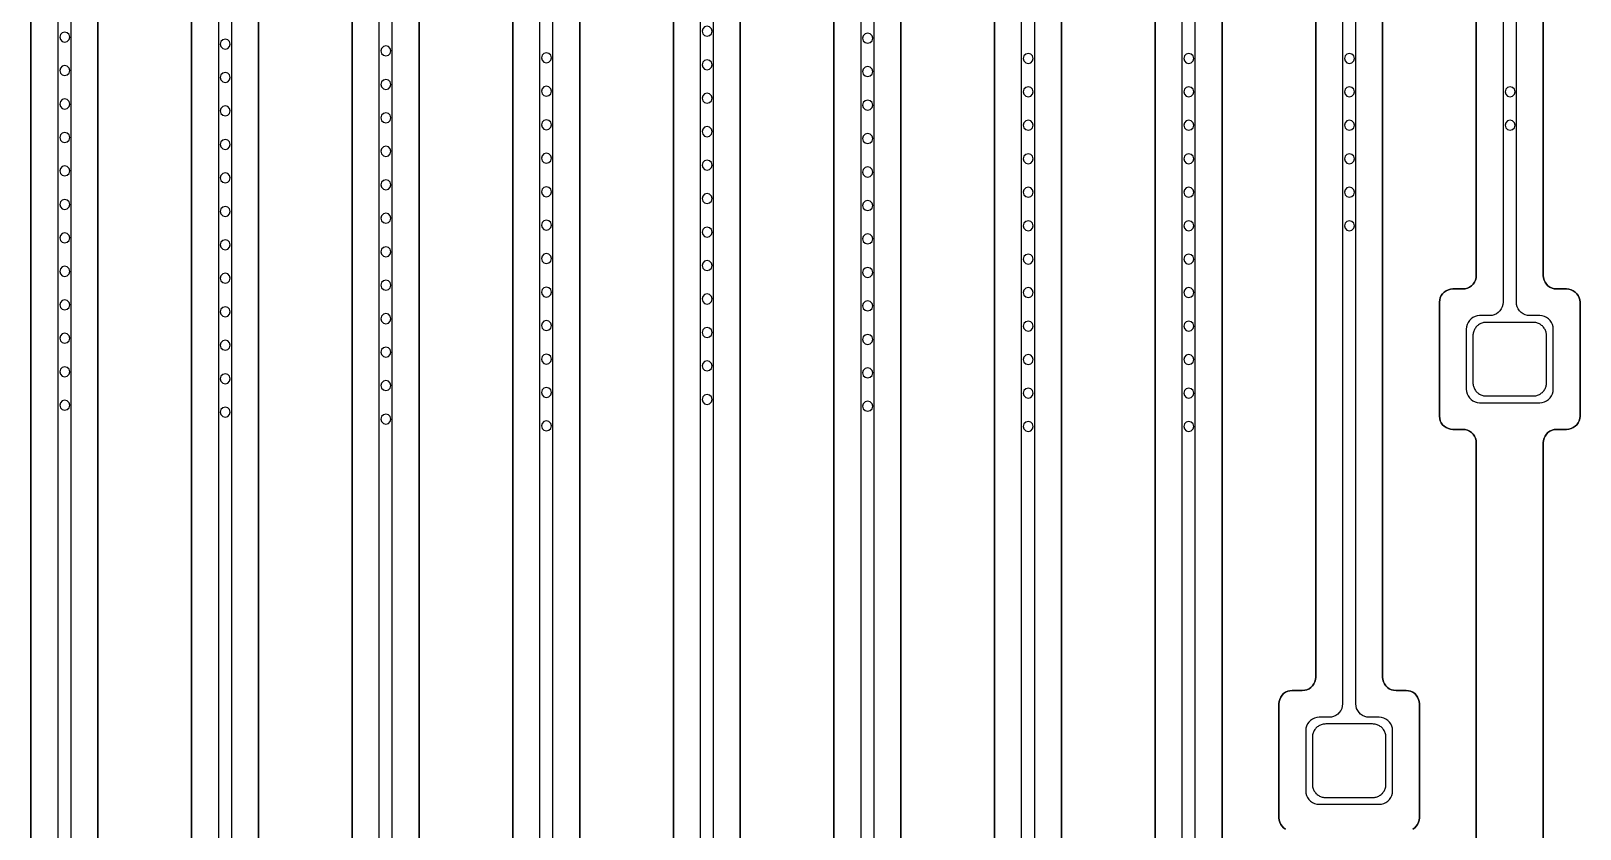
# Model space of a CAD drawing. Header units: metres. Extents: x -1550 to 1550, y -904 to 26100.
# Drawn here: x 252 to 483.5, y 4076.3 to 4195.5 of the extents above; entities that cross this region are included whole.
import ezdxf

# ---------------------------------------------------------------- set-up
doc = ezdxf.new("R2010")
doc.units = ezdxf.units.M
for name, color, linetype in [('Electrodes', 2, 'CONTINUOUS'), ('Metal', 4, 'CONTINUOUS'), ('pattern_ionp', 7, 'CONTINUOUS'), ('Polyimide', 3, 'CONTINUOUS'), ('Polyimide_Negative', 5, 'CONTINUOUS')]:
    doc.layers.add(name, color=color, linetype=linetype)

msp = doc.modelspace()

# ---------------------------------------------------------------- linework, layer by layer
at = {"layer": 'Electrodes'}
for points in [[(476.5, 4141.01), (476.64, 4141.01), (476.77, 4141.03), (476.91, 4141.05), (477.04, 4141.08), (477.17, 4141.12), (477.3, 4141.17), (477.42, 4141.23), (477.54, 4141.3), (477.65, 4141.37), (477.76, 4141.46), (477.87, 4141.55), (477.96, 4141.64), (478.05, 4141.75), (478.13, 4141.85), (478.21, 4141.97), (478.28, 4142.09), (478.33, 4142.21), (478.38, 4142.34), (478.43, 4142.47), (478.46, 4142.6), (478.48, 4142.74), (478.5, 4142.87), (478.5, 4143.01), (478.5, 4150.01), (478.5, 4150.14), (478.48, 4150.28), (478.46, 4150.41), (478.43, 4150.55), (478.38, 4150.68), (478.33, 4150.8), (478.28, 4150.93), (478.21, 4151.05), (478.13, 4151.16), (478.05, 4151.27), (477.96, 4151.37), (477.87, 4151.47), (477.76, 4151.56), (477.65, 4151.64), (477.54, 4151.72), (477.42, 4151.78), (477.3, 4151.84), (477.17, 4151.89), (477.04, 4151.93), (476.91, 4151.97), (476.77, 4151.99), (476.64, 4152), (476.5, 4152.01), (469.5, 4152.01), (469.36, 4152), (469.23, 4151.99), (469.09, 4151.97), (468.96, 4151.93), (468.83, 4151.89), (468.7, 4151.84), (468.58, 4151.78), (468.46, 4151.72), (468.35, 4151.64), (468.24, 4151.56), (468.13, 4151.47), (468.04, 4151.37), (467.95, 4151.27), (467.87, 4151.16), (467.79, 4151.05), (467.72, 4150.93), (467.67, 4150.8), (467.62, 4150.68), (467.57, 4150.55), (467.54, 4150.41), (467.52, 4150.28), (467.5, 4150.14), (467.5, 4150.01), (467.5, 4143.01), (467.5, 4142.87), (467.52, 4142.74), (467.54, 4142.6), (467.57, 4142.47), (467.62, 4142.34), (467.67, 4142.21), (467.72, 4142.09), (467.79, 4141.97), (467.87, 4141.85), (467.95, 4141.75), (468.04, 4141.64), (468.13, 4141.55), (468.24, 4141.46), (468.35, 4141.37), (468.46, 4141.3), (468.58, 4141.23), (468.7, 4141.17), (468.83, 4141.12), (468.96, 4141.08), (469.09, 4141.05), (469.23, 4141.03), (469.36, 4141.01), (469.5, 4141.01), (476.5, 4141.01)], [(452.5, 4081.01), (452.64, 4081.01), (452.77, 4081.03), (452.91, 4081.05), (453.04, 4081.08), (453.17, 4081.12), (453.3, 4081.17), (453.42, 4081.23), (453.54, 4081.3), (453.65, 4081.37), (453.76, 4081.46), (453.87, 4081.55), (453.96, 4081.64), (454.05, 4081.75), (454.13, 4081.85), (454.21, 4081.97), (454.28, 4082.09), (454.33, 4082.21), (454.38, 4082.34), (454.43, 4082.47), (454.46, 4082.6), (454.48, 4082.74), (454.5, 4082.87), (454.5, 4083.01), (454.5, 4090.01), (454.5, 4090.14), (454.48, 4090.28), (454.46, 4090.41), (454.43, 4090.55), (454.38, 4090.68), (454.33, 4090.8), (454.28, 4090.93), (454.21, 4091.05), (454.13, 4091.16), (454.05, 4091.27), (453.96, 4091.37), (453.87, 4091.47), (453.76, 4091.56), (453.65, 4091.64), (453.54, 4091.72), (453.42, 4091.78), (453.3, 4091.84), (453.17, 4091.89), (453.04, 4091.93), (452.91, 4091.97), (452.77, 4091.99), (452.64, 4092), (452.5, 4092.01), (445.5, 4092.01), (445.36, 4092), (445.23, 4091.99), (445.09, 4091.97), (444.96, 4091.93), (444.83, 4091.89), (444.7, 4091.84), (444.58, 4091.78), (444.46, 4091.72), (444.35, 4091.64), (444.24, 4091.56), (444.13, 4091.47), (444.04, 4091.37), (443.95, 4091.27), (443.87, 4091.16), (443.79, 4091.05), (443.72, 4090.93), (443.67, 4090.8), (443.62, 4090.68), (443.57, 4090.55), (443.54, 4090.41), (443.52, 4090.28), (443.5, 4090.14), (443.5, 4090.01), (443.5, 4083.01), (443.5, 4082.87), (443.52, 4082.74), (443.54, 4082.6), (443.57, 4082.47), (443.62, 4082.34), (443.67, 4082.21), (443.72, 4082.09), (443.79, 4081.97), (443.87, 4081.85), (443.95, 4081.75), (444.04, 4081.64), (444.13, 4081.55), (444.24, 4081.46), (444.35, 4081.37), (444.46, 4081.3), (444.58, 4081.23), (444.7, 4081.17), (444.83, 4081.12), (444.96, 4081.08), (445.09, 4081.05), (445.23, 4081.03), (445.36, 4081.01), (445.5, 4081.01), (452.5, 4081.01)]]:
    msp.add_lwpolyline(points, close=True, dxfattribs=at)
at = {"layer": 'Metal'}
for points in [[(256, 11993.5), (256, 2548.18)], [(258, 2548.18), (258, 11993.5)], [(280, 11993.5), (280, 2802.15)], [(282, 2802.15), (282, 11993.5)], [(304, 11993.5), (304, 3056.12)], [(306, 3056.12), (306, 11993.5)], [(328, 11993.5), (328, 3310.09)], [(330, 3310.09), (330, 11993.5)], [(352, 11993.5), (352, 3564.06)], [(354, 3564.06), (354, 11993.5)], [(376, 11993.5), (376, 3818.02)], [(378, 3818.02), (378, 11993.5)], [(400, 11993.5), (400, 3975.01)], [(402, 3975.01), (402, 11993.5)], [(424, 11993.5), (424, 4035.01)], [(426, 4035.01), (426, 11993.5)], [(448, 11993.5), (448, 4095.01), (447.97, 4094.66), (447.88, 4094.32), (447.73, 4094.01), (447.53, 4093.72), (447.29, 4093.48), (447, 4093.28), (446.68, 4093.13), (446.35, 4093.04), (446, 4093.01), (444.5, 4093.01), (444.15, 4092.98), (443.82, 4092.89), (443.5, 4092.74), (443.21, 4092.54), (442.97, 4092.29), (442.77, 4092.01), (442.62, 4091.69), (442.53, 4091.36), (442.5, 4091.01), (442.5, 4082.01), (442.53, 4081.66), (442.62, 4081.32), (442.77, 4081.01), (442.97, 4080.72), (443.21, 4080.48), (443.5, 4080.28), (443.82, 4080.13), (444.15, 4080.04), (444.5, 4080.01), (453.5, 4080.01), (453.85, 4080.04), (454.18, 4080.13), (454.5, 4080.28), (454.79, 4080.48), (455.03, 4080.72), (455.23, 4081.01), (455.38, 4081.32), (455.47, 4081.66), (455.5, 4082.01), (455.5, 4091.01), (455.47, 4091.36), (455.38, 4091.69), (455.23, 4092.01), (455.03, 4092.29), (454.79, 4092.54), (454.5, 4092.74), (454.18, 4092.89), (453.85, 4092.98), (453.5, 4093.01), (452, 4093.01), (451.65, 4093.04), (451.32, 4093.13), (451, 4093.28), (450.71, 4093.48), (450.47, 4093.72), (450.27, 4094.01), (450.12, 4094.32), (450.03, 4094.66), (450, 4095.01), (450, 11993.5)], [(472, 11993.5), (472, 4155.01), (471.97, 4154.66), (471.88, 4154.32), (471.73, 4154.01), (471.53, 4153.72), (471.29, 4153.48), (471, 4153.28), (470.68, 4153.13), (470.35, 4153.04), (470, 4153.01), (468.5, 4153.01), (468.15, 4152.98), (467.82, 4152.89), (467.5, 4152.74), (467.21, 4152.54), (466.97, 4152.29), (466.77, 4152.01), (466.62, 4151.69), (466.53, 4151.36), (466.5, 4151.01), (466.5, 4142.01), (466.53, 4141.66), (466.62, 4141.32), (466.77, 4141.01), (466.97, 4140.72), (467.21, 4140.48), (467.5, 4140.28), (467.82, 4140.13), (468.15, 4140.04), (468.5, 4140.01), (477.5, 4140.01), (477.85, 4140.04), (478.18, 4140.13), (478.5, 4140.28), (478.79, 4140.48), (479.03, 4140.72), (479.23, 4141.01), (479.38, 4141.32), (479.47, 4141.66), (479.5, 4142.01), (479.5, 4151.01), (479.47, 4151.36), (479.38, 4151.69), (479.23, 4152.01), (479.03, 4152.29), (478.79, 4152.54), (478.5, 4152.74), (478.18, 4152.89), (477.85, 4152.98), (477.5, 4153.01), (476, 4153.01), (475.65, 4153.04), (475.32, 4153.13), (475, 4153.28), (474.71, 4153.48), (474.47, 4153.72), (474.27, 4154.01), (474.12, 4154.32), (474.03, 4154.66), (474, 4155.01), (474, 11993.5)]]:
    msp.add_lwpolyline(points, dxfattribs=at)
at = {"layer": 'pattern_ionp'}
for points in [[(257.79, 4194.63), (257.69, 4195), (257.41, 4195.28), (257.04, 4195.38), (256.66, 4195.28), (256.39, 4195), (256.29, 4194.63), (256.39, 4194.25), (256.66, 4193.98), (257.04, 4193.88), (257.41, 4193.98), (257.69, 4194.25), (257.79, 4194.63)], [(353.79, 4195.5), (353.69, 4195.87), (353.41, 4196.15), (353.04, 4196.25), (352.66, 4196.15), (352.39, 4195.87), (352.29, 4195.5), (352.39, 4195.12), (352.66, 4194.85), (353.04, 4194.75), (353.41, 4194.85), (353.69, 4195.12), (353.79, 4195.5)], [(377.79, 4194.47), (377.69, 4194.84), (377.41, 4195.12), (377.04, 4195.22), (376.66, 4195.12), (376.39, 4194.84), (376.29, 4194.47), (376.39, 4194.09), (376.66, 4193.82), (377.04, 4193.72), (377.41, 4193.82), (377.69, 4194.09), (377.79, 4194.47)], [(281.79, 4193.59), (281.69, 4193.97), (281.41, 4194.24), (281.04, 4194.34), (280.66, 4194.24), (280.39, 4193.97), (280.29, 4193.59), (280.39, 4193.22), (280.66, 4192.94), (281.04, 4192.84), (281.41, 4192.94), (281.69, 4193.22), (281.79, 4193.59)], [(305.79, 4192.56), (305.69, 4192.94), (305.41, 4193.21), (305.04, 4193.31), (304.66, 4193.21), (304.39, 4192.94), (304.29, 4192.56), (304.39, 4192.19), (304.66, 4191.91), (305.04, 4191.81), (305.41, 4191.91), (305.69, 4192.19), (305.79, 4192.56)], [(257.79, 4189.63), (257.69, 4190), (257.41, 4190.28), (257.04, 4190.38), (256.66, 4190.28), (256.39, 4190), (256.29, 4189.63), (256.39, 4189.25), (256.66, 4188.98), (257.04, 4188.88), (257.41, 4188.98), (257.69, 4189.25), (257.79, 4189.63)], [(329.79, 4191.53), (329.69, 4191.91), (329.41, 4192.18), (329.04, 4192.28), (328.66, 4192.18), (328.39, 4191.91), (328.29, 4191.53), (328.39, 4191.16), (328.66, 4190.88), (329.04, 4190.78), (329.41, 4190.88), (329.69, 4191.16), (329.79, 4191.53)], [(353.79, 4190.5), (353.69, 4190.87), (353.41, 4191.15), (353.04, 4191.25), (352.66, 4191.15), (352.39, 4190.87), (352.29, 4190.5), (352.39, 4190.12), (352.66, 4189.85), (353.04, 4189.75), (353.41, 4189.85), (353.69, 4190.12), (353.79, 4190.5)], [(377.79, 4189.47), (377.69, 4189.84), (377.41, 4190.12), (377.04, 4190.22), (376.66, 4190.12), (376.39, 4189.84), (376.29, 4189.47), (376.39, 4189.09), (376.66, 4188.82), (377.04, 4188.72), (377.41, 4188.82), (377.69, 4189.09), (377.79, 4189.47)], [(401.79, 4191.45), (401.69, 4191.83), (401.41, 4192.1), (401.04, 4192.2), (400.66, 4192.1), (400.39, 4191.83), (400.29, 4191.45), (400.39, 4191.08), (400.66, 4190.8), (401.04, 4190.7), (401.41, 4190.8), (401.69, 4191.08), (401.79, 4191.45)], [(425.79, 4191.45), (425.69, 4191.83), (425.41, 4192.1), (425.04, 4192.2), (424.66, 4192.1), (424.39, 4191.83), (424.29, 4191.45), (424.39, 4191.08), (424.66, 4190.8), (425.04, 4190.7), (425.41, 4190.8), (425.69, 4191.08), (425.79, 4191.45)], [(449.79, 4191.45), (449.69, 4191.83), (449.41, 4192.1), (449.04, 4192.2), (448.66, 4192.1), (448.39, 4191.83), (448.29, 4191.45), (448.39, 4191.08), (448.66, 4190.8), (449.04, 4190.7), (449.41, 4190.8), (449.69, 4191.08), (449.79, 4191.45)], [(281.79, 4188.59), (281.69, 4188.97), (281.41, 4189.24), (281.04, 4189.34), (280.66, 4189.24), (280.39, 4188.97), (280.29, 4188.59), (280.39, 4188.22), (280.66, 4187.94), (281.04, 4187.84), (281.41, 4187.94), (281.69, 4188.22), (281.79, 4188.59)], [(305.79, 4187.56), (305.69, 4187.94), (305.41, 4188.21), (305.04, 4188.31), (304.66, 4188.21), (304.39, 4187.94), (304.29, 4187.56), (304.39, 4187.19), (304.66, 4186.91), (305.04, 4186.81), (305.41, 4186.91), (305.69, 4187.19), (305.79, 4187.56)], [(329.79, 4186.53), (329.69, 4186.91), (329.41, 4187.18), (329.04, 4187.28), (328.66, 4187.18), (328.39, 4186.91), (328.29, 4186.53), (328.39, 4186.16), (328.66, 4185.88), (329.04, 4185.78), (329.41, 4185.88), (329.69, 4186.16), (329.79, 4186.53)], [(353.79, 4185.5), (353.69, 4185.87), (353.41, 4186.15), (353.04, 4186.25), (352.66, 4186.15), (352.39, 4185.87), (352.29, 4185.5), (352.39, 4185.12), (352.66, 4184.85), (353.04, 4184.75), (353.41, 4184.85), (353.69, 4185.12), (353.79, 4185.5)], [(401.79, 4186.45), (401.69, 4186.83), (401.41, 4187.1), (401.04, 4187.2), (400.66, 4187.1), (400.39, 4186.83), (400.29, 4186.45), (400.39, 4186.08), (400.66, 4185.8), (401.04, 4185.7), (401.41, 4185.8), (401.69, 4186.08), (401.79, 4186.45)], [(425.79, 4186.45), (425.69, 4186.83), (425.41, 4187.1), (425.04, 4187.2), (424.66, 4187.1), (424.39, 4186.83), (424.29, 4186.45), (424.39, 4186.08), (424.66, 4185.8), (425.04, 4185.7), (425.41, 4185.8), (425.69, 4186.08), (425.79, 4186.45)], [(449.79, 4186.45), (449.69, 4186.83), (449.41, 4187.1), (449.04, 4187.2), (448.66, 4187.1), (448.39, 4186.83), (448.29, 4186.45), (448.39, 4186.08), (448.66, 4185.8), (449.04, 4185.7), (449.41, 4185.8), (449.69, 4186.08), (449.79, 4186.45)], [(473.79, 4186.45), (473.69, 4186.83), (473.41, 4187.1), (473.04, 4187.2), (472.66, 4187.1), (472.39, 4186.83), (472.29, 4186.45), (472.39, 4186.08), (472.66, 4185.8), (473.04, 4185.7), (473.41, 4185.8), (473.69, 4186.08), (473.79, 4186.45)], [(257.79, 4184.63), (257.69, 4185), (257.41, 4185.28), (257.04, 4185.38), (256.66, 4185.28), (256.39, 4185), (256.29, 4184.63), (256.39, 4184.25), (256.66, 4183.98), (257.04, 4183.88), (257.41, 4183.98), (257.69, 4184.25), (257.79, 4184.63)], [(281.79, 4183.59), (281.69, 4183.97), (281.41, 4184.24), (281.04, 4184.34), (280.66, 4184.24), (280.39, 4183.97), (280.29, 4183.59), (280.39, 4183.22), (280.66, 4182.94), (281.04, 4182.84), (281.41, 4182.94), (281.69, 4183.22), (281.79, 4183.59)], [(305.79, 4182.56), (305.69, 4182.94), (305.41, 4183.21), (305.04, 4183.31), (304.66, 4183.21), (304.39, 4182.94), (304.29, 4182.56), (304.39, 4182.19), (304.66, 4181.91), (305.04, 4181.81), (305.41, 4181.91), (305.69, 4182.19), (305.79, 4182.56)], [(377.79, 4184.47), (377.69, 4184.84), (377.41, 4185.12), (377.04, 4185.22), (376.66, 4185.12), (376.39, 4184.84), (376.29, 4184.47), (376.39, 4184.09), (376.66, 4183.82), (377.04, 4183.72), (377.41, 4183.82), (377.69, 4184.09), (377.79, 4184.47)], [(329.79, 4181.53), (329.69, 4181.91), (329.41, 4182.18), (329.04, 4182.28), (328.66, 4182.18), (328.39, 4181.91), (328.29, 4181.53), (328.39, 4181.16), (328.66, 4180.88), (329.04, 4180.78), (329.41, 4180.88), (329.69, 4181.16), (329.79, 4181.53)], [(353.79, 4180.5), (353.69, 4180.87), (353.41, 4181.15), (353.04, 4181.25), (352.66, 4181.15), (352.39, 4180.87), (352.29, 4180.5), (352.39, 4180.12), (352.66, 4179.85), (353.04, 4179.75), (353.41, 4179.85), (353.69, 4180.12), (353.79, 4180.5)], [(401.79, 4181.45), (401.69, 4181.83), (401.41, 4182.1), (401.04, 4182.2), (400.66, 4182.1), (400.39, 4181.83), (400.29, 4181.45), (400.39, 4181.08), (400.66, 4180.8), (401.04, 4180.7), (401.41, 4180.8), (401.69, 4181.08), (401.79, 4181.45)], [(425.79, 4181.45), (425.69, 4181.83), (425.41, 4182.1), (425.04, 4182.2), (424.66, 4182.1), (424.39, 4181.83), (424.29, 4181.45), (424.39, 4181.08), (424.66, 4180.8), (425.04, 4180.7), (425.41, 4180.8), (425.69, 4181.08), (425.79, 4181.45)], [(449.79, 4181.45), (449.69, 4181.83), (449.41, 4182.1), (449.04, 4182.2), (448.66, 4182.1), (448.39, 4181.83), (448.29, 4181.45), (448.39, 4181.08), (448.66, 4180.8), (449.04, 4180.7), (449.41, 4180.8), (449.69, 4181.08), (449.79, 4181.45)], [(473.79, 4181.45), (473.69, 4181.83), (473.41, 4182.1), (473.04, 4182.2), (472.66, 4182.1), (472.39, 4181.83), (472.29, 4181.45), (472.39, 4181.08), (472.66, 4180.8), (473.04, 4180.7), (473.41, 4180.8), (473.69, 4181.08), (473.79, 4181.45)], [(257.79, 4179.63), (257.69, 4180), (257.41, 4180.28), (257.04, 4180.38), (256.66, 4180.28), (256.39, 4180), (256.29, 4179.63), (256.39, 4179.25), (256.66, 4178.98), (257.04, 4178.88), (257.41, 4178.98), (257.69, 4179.25), (257.79, 4179.63)], [(281.79, 4178.59), (281.69, 4178.97), (281.41, 4179.24), (281.04, 4179.34), (280.66, 4179.24), (280.39, 4178.97), (280.29, 4178.59), (280.39, 4178.22), (280.66, 4177.94), (281.04, 4177.84), (281.41, 4177.94), (281.69, 4178.22), (281.79, 4178.59)], [(377.79, 4179.47), (377.69, 4179.84), (377.41, 4180.12), (377.04, 4180.22), (376.66, 4180.12), (376.39, 4179.84), (376.29, 4179.47), (376.39, 4179.09), (376.66, 4178.82), (377.04, 4178.72), (377.41, 4178.82), (377.69, 4179.09), (377.79, 4179.47)], [(305.79, 4177.56), (305.69, 4177.94), (305.41, 4178.21), (305.04, 4178.31), (304.66, 4178.21), (304.39, 4177.94), (304.29, 4177.56), (304.39, 4177.19), (304.66, 4176.91), (305.04, 4176.81), (305.41, 4176.91), (305.69, 4177.19), (305.79, 4177.56)], [(329.79, 4176.53), (329.69, 4176.91), (329.41, 4177.18), (329.04, 4177.28), (328.66, 4177.18), (328.39, 4176.91), (328.29, 4176.53), (328.39, 4176.16), (328.66, 4175.88), (329.04, 4175.78), (329.41, 4175.88), (329.69, 4176.16), (329.79, 4176.53)], [(401.79, 4176.45), (401.69, 4176.83), (401.41, 4177.1), (401.04, 4177.2), (400.66, 4177.1), (400.39, 4176.83), (400.29, 4176.45), (400.39, 4176.08), (400.66, 4175.8), (401.04, 4175.7), (401.41, 4175.8), (401.69, 4176.08), (401.79, 4176.45)], [(425.79, 4176.45), (425.69, 4176.83), (425.41, 4177.1), (425.04, 4177.2), (424.66, 4177.1), (424.39, 4176.83), (424.29, 4176.45), (424.39, 4176.08), (424.66, 4175.8), (425.04, 4175.7), (425.41, 4175.8), (425.69, 4176.08), (425.79, 4176.45)], [(449.79, 4176.45), (449.69, 4176.83), (449.41, 4177.1), (449.04, 4177.2), (448.66, 4177.1), (448.39, 4176.83), (448.29, 4176.45), (448.39, 4176.08), (448.66, 4175.8), (449.04, 4175.7), (449.41, 4175.8), (449.69, 4176.08), (449.79, 4176.45)], [(257.79, 4174.63), (257.69, 4175), (257.41, 4175.28), (257.04, 4175.38), (256.66, 4175.28), (256.39, 4175), (256.29, 4174.63), (256.39, 4174.25), (256.66, 4173.98), (257.04, 4173.88), (257.41, 4173.98), (257.69, 4174.25), (257.79, 4174.63)], [(281.79, 4173.59), (281.69, 4173.97), (281.41, 4174.24), (281.04, 4174.34), (280.66, 4174.24), (280.39, 4173.97), (280.29, 4173.59), (280.39, 4173.22), (280.66, 4172.94), (281.04, 4172.84), (281.41, 4172.94), (281.69, 4173.22), (281.79, 4173.59)], [(353.79, 4175.5), (353.69, 4175.87), (353.41, 4176.15), (353.04, 4176.25), (352.66, 4176.15), (352.39, 4175.87), (352.29, 4175.5), (352.39, 4175.12), (352.66, 4174.85), (353.04, 4174.75), (353.41, 4174.85), (353.69, 4175.12), (353.79, 4175.5)], [(377.79, 4174.47), (377.69, 4174.84), (377.41, 4175.12), (377.04, 4175.22), (376.66, 4175.12), (376.39, 4174.84), (376.29, 4174.47), (376.39, 4174.09), (376.66, 4173.82), (377.04, 4173.72), (377.41, 4173.82), (377.69, 4174.09), (377.79, 4174.47)], [(305.79, 4172.56), (305.69, 4172.94), (305.41, 4173.21), (305.04, 4173.31), (304.66, 4173.21), (304.39, 4172.94), (304.29, 4172.56), (304.39, 4172.19), (304.66, 4171.91), (305.04, 4171.81), (305.41, 4171.91), (305.69, 4172.19), (305.79, 4172.56)], [(329.79, 4171.53), (329.69, 4171.91), (329.41, 4172.18), (329.04, 4172.28), (328.66, 4172.18), (328.39, 4171.91), (328.29, 4171.53), (328.39, 4171.16), (328.66, 4170.88), (329.04, 4170.78), (329.41, 4170.88), (329.69, 4171.16), (329.79, 4171.53)], [(401.79, 4171.45), (401.69, 4171.83), (401.41, 4172.1), (401.04, 4172.2), (400.66, 4172.1), (400.39, 4171.83), (400.29, 4171.45), (400.39, 4171.08), (400.66, 4170.8), (401.04, 4170.7), (401.41, 4170.8), (401.69, 4171.08), (401.79, 4171.45)], [(425.79, 4171.45), (425.69, 4171.83), (425.41, 4172.1), (425.04, 4172.2), (424.66, 4172.1), (424.39, 4171.83), (424.29, 4171.45), (424.39, 4171.08), (424.66, 4170.8), (425.04, 4170.7), (425.41, 4170.8), (425.69, 4171.08), (425.79, 4171.45)], [(449.79, 4171.45), (449.69, 4171.83), (449.41, 4172.1), (449.04, 4172.2), (448.66, 4172.1), (448.39, 4171.83), (448.29, 4171.45), (448.39, 4171.08), (448.66, 4170.8), (449.04, 4170.7), (449.41, 4170.8), (449.69, 4171.08), (449.79, 4171.45)], [(257.79, 4169.63), (257.69, 4170), (257.41, 4170.28), (257.04, 4170.38), (256.66, 4170.28), (256.39, 4170), (256.29, 4169.63), (256.39, 4169.25), (256.66, 4168.98), (257.04, 4168.88), (257.41, 4168.98), (257.69, 4169.25), (257.79, 4169.63)], [(281.79, 4168.59), (281.69, 4168.97), (281.41, 4169.24), (281.04, 4169.34), (280.66, 4169.24), (280.39, 4168.97), (280.29, 4168.59), (280.39, 4168.22), (280.66, 4167.94), (281.04, 4167.84), (281.41, 4167.94), (281.69, 4168.22), (281.79, 4168.59)], [(353.79, 4170.5), (353.69, 4170.87), (353.41, 4171.15), (353.04, 4171.25), (352.66, 4171.15), (352.39, 4170.87), (352.29, 4170.5), (352.39, 4170.12), (352.66, 4169.85), (353.04, 4169.75), (353.41, 4169.85), (353.69, 4170.12), (353.79, 4170.5)], [(377.79, 4169.47), (377.69, 4169.84), (377.41, 4170.12), (377.04, 4170.22), (376.66, 4170.12), (376.39, 4169.84), (376.29, 4169.47), (376.39, 4169.09), (376.66, 4168.82), (377.04, 4168.72), (377.41, 4168.82), (377.69, 4169.09), (377.79, 4169.47)], [(305.79, 4167.56), (305.69, 4167.94), (305.41, 4168.21), (305.04, 4168.31), (304.66, 4168.21), (304.39, 4167.94), (304.29, 4167.56), (304.39, 4167.19), (304.66, 4166.91), (305.04, 4166.81), (305.41, 4166.91), (305.69, 4167.19), (305.79, 4167.56)], [(329.79, 4166.53), (329.69, 4166.91), (329.41, 4167.18), (329.04, 4167.28), (328.66, 4167.18), (328.39, 4166.91), (328.29, 4166.53), (328.39, 4166.16), (328.66, 4165.88), (329.04, 4165.78), (329.41, 4165.88), (329.69, 4166.16), (329.79, 4166.53)], [(401.79, 4166.45), (401.69, 4166.83), (401.41, 4167.1), (401.04, 4167.2), (400.66, 4167.1), (400.39, 4166.83), (400.29, 4166.45), (400.39, 4166.08), (400.66, 4165.8), (401.04, 4165.7), (401.41, 4165.8), (401.69, 4166.08), (401.79, 4166.45)], [(425.79, 4166.45), (425.69, 4166.83), (425.41, 4167.1), (425.04, 4167.2), (424.66, 4167.1), (424.39, 4166.83), (424.29, 4166.45), (424.39, 4166.08), (424.66, 4165.8), (425.04, 4165.7), (425.41, 4165.8), (425.69, 4166.08), (425.79, 4166.45)], [(449.79, 4166.45), (449.69, 4166.83), (449.41, 4167.1), (449.04, 4167.2), (448.66, 4167.1), (448.39, 4166.83), (448.29, 4166.45), (448.39, 4166.08), (448.66, 4165.8), (449.04, 4165.7), (449.41, 4165.8), (449.69, 4166.08), (449.79, 4166.45)], [(257.79, 4164.63), (257.69, 4165), (257.41, 4165.28), (257.04, 4165.38), (256.66, 4165.28), (256.39, 4165), (256.29, 4164.63), (256.39, 4164.25), (256.66, 4163.98), (257.04, 4163.88), (257.41, 4163.98), (257.69, 4164.25), (257.79, 4164.63)], [(353.79, 4165.5), (353.69, 4165.87), (353.41, 4166.15), (353.04, 4166.25), (352.66, 4166.15), (352.39, 4165.87), (352.29, 4165.5), (352.39, 4165.12), (352.66, 4164.85), (353.04, 4164.75), (353.41, 4164.85), (353.69, 4165.12), (353.79, 4165.5)], [(377.79, 4164.47), (377.69, 4164.84), (377.41, 4165.12), (377.04, 4165.22), (376.66, 4165.12), (376.39, 4164.84), (376.29, 4164.47), (376.39, 4164.09), (376.66, 4163.82), (377.04, 4163.72), (377.41, 4163.82), (377.69, 4164.09), (377.79, 4164.47)], [(281.79, 4163.59), (281.69, 4163.97), (281.41, 4164.24), (281.04, 4164.34), (280.66, 4164.24), (280.39, 4163.97), (280.29, 4163.59), (280.39, 4163.22), (280.66, 4162.94), (281.04, 4162.84), (281.41, 4162.94), (281.69, 4163.22), (281.79, 4163.59)], [(305.79, 4162.56), (305.69, 4162.94), (305.41, 4163.21), (305.04, 4163.31), (304.66, 4163.21), (304.39, 4162.94), (304.29, 4162.56), (304.39, 4162.19), (304.66, 4161.91), (305.04, 4161.81), (305.41, 4161.91), (305.69, 4162.19), (305.79, 4162.56)], [(257.79, 4159.63), (257.69, 4160), (257.41, 4160.28), (257.04, 4160.38), (256.66, 4160.28), (256.39, 4160), (256.29, 4159.63), (256.39, 4159.25), (256.66, 4158.98), (257.04, 4158.88), (257.41, 4158.98), (257.69, 4159.25), (257.79, 4159.63)], [(329.79, 4161.53), (329.69, 4161.91), (329.41, 4162.18), (329.04, 4162.28), (328.66, 4162.18), (328.39, 4161.91), (328.29, 4161.53), (328.39, 4161.16), (328.66, 4160.88), (329.04, 4160.78), (329.41, 4160.88), (329.69, 4161.16), (329.79, 4161.53)], [(353.79, 4160.5), (353.69, 4160.87), (353.41, 4161.15), (353.04, 4161.25), (352.66, 4161.15), (352.39, 4160.87), (352.29, 4160.5), (352.39, 4160.12), (352.66, 4159.85), (353.04, 4159.75), (353.41, 4159.85), (353.69, 4160.12), (353.79, 4160.5)], [(377.79, 4159.47), (377.69, 4159.84), (377.41, 4160.12), (377.04, 4160.22), (376.66, 4160.12), (376.39, 4159.84), (376.29, 4159.47), (376.39, 4159.09), (376.66, 4158.82), (377.04, 4158.72), (377.41, 4158.82), (377.69, 4159.09), (377.79, 4159.47)], [(401.79, 4161.45), (401.69, 4161.83), (401.41, 4162.1), (401.04, 4162.2), (400.66, 4162.1), (400.39, 4161.83), (400.29, 4161.45), (400.39, 4161.08), (400.66, 4160.8), (401.04, 4160.7), (401.41, 4160.8), (401.69, 4161.08), (401.79, 4161.45)], [(425.79, 4161.45), (425.69, 4161.83), (425.41, 4162.1), (425.04, 4162.2), (424.66, 4162.1), (424.39, 4161.83), (424.29, 4161.45), (424.39, 4161.08), (424.66, 4160.8), (425.04, 4160.7), (425.41, 4160.8), (425.69, 4161.08), (425.79, 4161.45)], [(281.79, 4158.59), (281.69, 4158.97), (281.41, 4159.24), (281.04, 4159.34), (280.66, 4159.24), (280.39, 4158.97), (280.29, 4158.59), (280.39, 4158.22), (280.66, 4157.94), (281.04, 4157.84), (281.41, 4157.94), (281.69, 4158.22), (281.79, 4158.59)], [(305.79, 4157.56), (305.69, 4157.94), (305.41, 4158.21), (305.04, 4158.31), (304.66, 4158.21), (304.39, 4157.94), (304.29, 4157.56), (304.39, 4157.19), (304.66, 4156.91), (305.04, 4156.81), (305.41, 4156.91), (305.69, 4157.19), (305.79, 4157.56)], [(329.79, 4156.53), (329.69, 4156.91), (329.41, 4157.18), (329.04, 4157.28), (328.66, 4157.18), (328.39, 4156.91), (328.29, 4156.53), (328.39, 4156.16), (328.66, 4155.88), (329.04, 4155.78), (329.41, 4155.88), (329.69, 4156.16), (329.79, 4156.53)], [(353.79, 4155.5), (353.69, 4155.87), (353.41, 4156.15), (353.04, 4156.25), (352.66, 4156.15), (352.39, 4155.87), (352.29, 4155.5), (352.39, 4155.12), (352.66, 4154.85), (353.04, 4154.75), (353.41, 4154.85), (353.69, 4155.12), (353.79, 4155.5)], [(401.79, 4156.45), (401.69, 4156.83), (401.41, 4157.1), (401.04, 4157.2), (400.66, 4157.1), (400.39, 4156.83), (400.29, 4156.45), (400.39, 4156.08), (400.66, 4155.8), (401.04, 4155.7), (401.41, 4155.8), (401.69, 4156.08), (401.79, 4156.45)], [(425.79, 4156.45), (425.69, 4156.83), (425.41, 4157.1), (425.04, 4157.2), (424.66, 4157.1), (424.39, 4156.83), (424.29, 4156.45), (424.39, 4156.08), (424.66, 4155.8), (425.04, 4155.7), (425.41, 4155.8), (425.69, 4156.08), (425.79, 4156.45)], [(257.79, 4154.63), (257.69, 4155), (257.41, 4155.28), (257.04, 4155.38), (256.66, 4155.28), (256.39, 4155), (256.29, 4154.63), (256.39, 4154.25), (256.66, 4153.98), (257.04, 4153.88), (257.41, 4153.98), (257.69, 4154.25), (257.79, 4154.63)], [(281.79, 4153.59), (281.69, 4153.97), (281.41, 4154.24), (281.04, 4154.34), (280.66, 4154.24), (280.39, 4153.97), (280.29, 4153.59), (280.39, 4153.22), (280.66, 4152.94), (281.04, 4152.84), (281.41, 4152.94), (281.69, 4153.22), (281.79, 4153.59)], [(305.79, 4152.56), (305.69, 4152.94), (305.41, 4153.21), (305.04, 4153.31), (304.66, 4153.21), (304.39, 4152.94), (304.29, 4152.56), (304.39, 4152.19), (304.66, 4151.91), (305.04, 4151.81), (305.41, 4151.91), (305.69, 4152.19), (305.79, 4152.56)], [(377.79, 4154.47), (377.69, 4154.84), (377.41, 4155.12), (377.04, 4155.22), (376.66, 4155.12), (376.39, 4154.84), (376.29, 4154.47), (376.39, 4154.09), (376.66, 4153.82), (377.04, 4153.72), (377.41, 4153.82), (377.69, 4154.09), (377.79, 4154.47)], [(329.79, 4151.53), (329.69, 4151.91), (329.41, 4152.18), (329.04, 4152.28), (328.66, 4152.18), (328.39, 4151.91), (328.29, 4151.53), (328.39, 4151.16), (328.66, 4150.88), (329.04, 4150.78), (329.41, 4150.88), (329.69, 4151.16), (329.79, 4151.53)], [(353.79, 4150.5), (353.69, 4150.87), (353.41, 4151.15), (353.04, 4151.25), (352.66, 4151.15), (352.39, 4150.87), (352.29, 4150.5), (352.39, 4150.12), (352.66, 4149.85), (353.04, 4149.75), (353.41, 4149.85), (353.69, 4150.12), (353.79, 4150.5)], [(401.79, 4151.45), (401.69, 4151.83), (401.41, 4152.1), (401.04, 4152.2), (400.66, 4152.1), (400.39, 4151.83), (400.29, 4151.45), (400.39, 4151.08), (400.66, 4150.8), (401.04, 4150.7), (401.41, 4150.8), (401.69, 4151.08), (401.79, 4151.45)], [(425.79, 4151.45), (425.69, 4151.83), (425.41, 4152.1), (425.04, 4152.2), (424.66, 4152.1), (424.39, 4151.83), (424.29, 4151.45), (424.39, 4151.08), (424.66, 4150.8), (425.04, 4150.7), (425.41, 4150.8), (425.69, 4151.08), (425.79, 4151.45)], [(257.79, 4149.63), (257.69, 4150), (257.41, 4150.28), (257.04, 4150.38), (256.66, 4150.28), (256.39, 4150), (256.29, 4149.63), (256.39, 4149.25), (256.66, 4148.98), (257.04, 4148.88), (257.41, 4148.98), (257.69, 4149.25), (257.79, 4149.63)], [(281.79, 4148.59), (281.69, 4148.97), (281.41, 4149.24), (281.04, 4149.34), (280.66, 4149.24), (280.39, 4148.97), (280.29, 4148.59), (280.39, 4148.22), (280.66, 4147.94), (281.04, 4147.84), (281.41, 4147.94), (281.69, 4148.22), (281.79, 4148.59)], [(377.79, 4149.47), (377.69, 4149.84), (377.41, 4150.12), (377.04, 4150.22), (376.66, 4150.12), (376.39, 4149.84), (376.29, 4149.47), (376.39, 4149.09), (376.66, 4148.82), (377.04, 4148.72), (377.41, 4148.82), (377.69, 4149.09), (377.79, 4149.47)], [(305.79, 4147.56), (305.69, 4147.94), (305.41, 4148.21), (305.04, 4148.31), (304.66, 4148.21), (304.39, 4147.94), (304.29, 4147.56), (304.39, 4147.19), (304.66, 4146.91), (305.04, 4146.81), (305.41, 4146.91), (305.69, 4147.19), (305.79, 4147.56)], [(329.79, 4146.53), (329.69, 4146.91), (329.41, 4147.18), (329.04, 4147.28), (328.66, 4147.18), (328.39, 4146.91), (328.29, 4146.53), (328.39, 4146.16), (328.66, 4145.88), (329.04, 4145.78), (329.41, 4145.88), (329.69, 4146.16), (329.79, 4146.53)], [(353.79, 4145.5), (353.69, 4145.87), (353.41, 4146.15), (353.04, 4146.25), (352.66, 4146.15), (352.39, 4145.87), (352.29, 4145.5), (352.39, 4145.12), (352.66, 4144.85), (353.04, 4144.75), (353.41, 4144.85), (353.69, 4145.12), (353.79, 4145.5)], [(401.79, 4146.45), (401.69, 4146.83), (401.41, 4147.1), (401.04, 4147.2), (400.66, 4147.1), (400.39, 4146.83), (400.29, 4146.45), (400.39, 4146.08), (400.66, 4145.8), (401.04, 4145.7), (401.41, 4145.8), (401.69, 4146.08), (401.79, 4146.45)], [(425.79, 4146.45), (425.69, 4146.83), (425.41, 4147.1), (425.04, 4147.2), (424.66, 4147.1), (424.39, 4146.83), (424.29, 4146.45), (424.39, 4146.08), (424.66, 4145.8), (425.04, 4145.7), (425.41, 4145.8), (425.69, 4146.08), (425.79, 4146.45)], [(257.79, 4144.63), (257.69, 4145), (257.41, 4145.28), (257.04, 4145.38), (256.66, 4145.28), (256.39, 4145), (256.29, 4144.63), (256.39, 4144.25), (256.66, 4143.98), (257.04, 4143.88), (257.41, 4143.98), (257.69, 4144.25), (257.79, 4144.63)], [(281.79, 4143.59), (281.69, 4143.97), (281.41, 4144.24), (281.04, 4144.34), (280.66, 4144.24), (280.39, 4143.97), (280.29, 4143.59), (280.39, 4143.22), (280.66, 4142.94), (281.04, 4142.84), (281.41, 4142.94), (281.69, 4143.22), (281.79, 4143.59)], [(377.79, 4144.47), (377.69, 4144.84), (377.41, 4145.12), (377.04, 4145.22), (376.66, 4145.12), (376.39, 4144.84), (376.29, 4144.47), (376.39, 4144.09), (376.66, 4143.82), (377.04, 4143.72), (377.41, 4143.82), (377.69, 4144.09), (377.79, 4144.47)], [(305.79, 4142.56), (305.69, 4142.94), (305.41, 4143.21), (305.04, 4143.31), (304.66, 4143.21), (304.39, 4142.94), (304.29, 4142.56), (304.39, 4142.19), (304.66, 4141.91), (305.04, 4141.81), (305.41, 4141.91), (305.69, 4142.19), (305.79, 4142.56)], [(329.79, 4141.53), (329.69, 4141.91), (329.41, 4142.18), (329.04, 4142.28), (328.66, 4142.18), (328.39, 4141.91), (328.29, 4141.53), (328.39, 4141.16), (328.66, 4140.88), (329.04, 4140.78), (329.41, 4140.88), (329.69, 4141.16), (329.79, 4141.53)], [(401.79, 4141.45), (401.69, 4141.83), (401.41, 4142.1), (401.04, 4142.2), (400.66, 4142.1), (400.39, 4141.83), (400.29, 4141.45), (400.39, 4141.08), (400.66, 4140.8), (401.04, 4140.7), (401.41, 4140.8), (401.69, 4141.08), (401.79, 4141.45)], [(425.79, 4141.45), (425.69, 4141.83), (425.41, 4142.1), (425.04, 4142.2), (424.66, 4142.1), (424.39, 4141.83), (424.29, 4141.45), (424.39, 4141.08), (424.66, 4140.8), (425.04, 4140.7), (425.41, 4140.8), (425.69, 4141.08), (425.79, 4141.45)], [(257.79, 4139.63), (257.69, 4140), (257.41, 4140.28), (257.04, 4140.38), (256.66, 4140.28), (256.39, 4140), (256.29, 4139.63), (256.39, 4139.25), (256.66, 4138.98), (257.04, 4138.88), (257.41, 4138.98), (257.69, 4139.25), (257.79, 4139.63)], [(281.79, 4138.59), (281.69, 4138.97), (281.41, 4139.24), (281.04, 4139.34), (280.66, 4139.24), (280.39, 4138.97), (280.29, 4138.59), (280.39, 4138.22), (280.66, 4137.94), (281.04, 4137.84), (281.41, 4137.94), (281.69, 4138.22), (281.79, 4138.59)], [(353.79, 4140.5), (353.69, 4140.87), (353.41, 4141.15), (353.04, 4141.25), (352.66, 4141.15), (352.39, 4140.87), (352.29, 4140.5), (352.39, 4140.12), (352.66, 4139.85), (353.04, 4139.75), (353.41, 4139.85), (353.69, 4140.12), (353.79, 4140.5)], [(377.79, 4139.47), (377.69, 4139.84), (377.41, 4140.12), (377.04, 4140.22), (376.66, 4140.12), (376.39, 4139.84), (376.29, 4139.47), (376.39, 4139.09), (376.66, 4138.82), (377.04, 4138.72), (377.41, 4138.82), (377.69, 4139.09), (377.79, 4139.47)], [(305.79, 4137.56), (305.69, 4137.94), (305.41, 4138.21), (305.04, 4138.31), (304.66, 4138.21), (304.39, 4137.94), (304.29, 4137.56), (304.39, 4137.19), (304.66, 4136.91), (305.04, 4136.81), (305.41, 4136.91), (305.69, 4137.19), (305.79, 4137.56)], [(329.79, 4136.53), (329.69, 4136.91), (329.41, 4137.18), (329.04, 4137.28), (328.66, 4137.18), (328.39, 4136.91), (328.29, 4136.53), (328.39, 4136.16), (328.66, 4135.88), (329.04, 4135.78), (329.41, 4135.88), (329.69, 4136.16), (329.79, 4136.53)], [(401.79, 4136.45), (401.69, 4136.83), (401.41, 4137.1), (401.04, 4137.2), (400.66, 4137.1), (400.39, 4136.83), (400.29, 4136.45), (400.39, 4136.08), (400.66, 4135.8), (401.04, 4135.7), (401.41, 4135.8), (401.69, 4136.08), (401.79, 4136.45)], [(425.79, 4136.45), (425.69, 4136.83), (425.41, 4137.1), (425.04, 4137.2), (424.66, 4137.1), (424.39, 4136.83), (424.29, 4136.45), (424.39, 4136.08), (424.66, 4135.8), (425.04, 4135.7), (425.41, 4135.8), (425.69, 4136.08), (425.79, 4136.45)]]:
    msp.add_lwpolyline(points, close=True, dxfattribs=at)
at = {"layer": 'Polyimide'}
for points in [[(252, 2552.18), (252, 11978.5)], [(262, 11978.5), (262, 2552.18)], [(276, 2806.15), (276, 11978.5)], [(286, 11978.5), (286, 2806.15)], [(300, 3060.12), (300, 11978.5)], [(310, 11978.5), (310, 3060.12)], [(324, 3314.09), (324, 11978.5)], [(334, 11978.5), (334, 3314.09)], [(348, 3568.06), (348, 11978.5)], [(358, 11978.5), (358, 3568.06)], [(372, 3822.02), (372, 11978.5)], [(382, 11978.5), (382, 3822.02)], [(396, 3979.01), (396, 11978.5)], [(406, 11978.5), (406, 3979.01)], [(420, 4039.01), (420, 11978.5)], [(430, 11978.5), (430, 4039.01)], [(439.5, 4076.28), (439.21, 4076.48), (438.97, 4076.72), (438.77, 4077.01), (438.62, 4077.32), (438.53, 4077.66), (438.5, 4078.01), (438.5, 4095.01), (438.53, 4095.36), (438.62, 4095.69), (438.77, 4096.01), (438.97, 4096.29), (439.21, 4096.54), (439.5, 4096.74), (439.82, 4096.89), (440.15, 4096.98), (440.5, 4097.01), (442, 4097.01), (442.35, 4097.04), (442.68, 4097.13), (443, 4097.28), (443.29, 4097.48), (443.53, 4097.72), (443.73, 4098.01), (443.88, 4098.32), (443.97, 4098.66), (444, 4099.01), (444, 11978.5)], [(454, 11978.5), (454, 4099.01), (454.03, 4098.66), (454.12, 4098.32), (454.27, 4098.01), (454.47, 4097.72), (454.71, 4097.48), (455, 4097.28), (455.32, 4097.13), (455.65, 4097.04), (456, 4097.01), (457.5, 4097.01), (457.85, 4096.98), (458.18, 4096.89), (458.5, 4096.74), (458.79, 4096.54), (459.03, 4096.29), (459.23, 4096.01), (459.38, 4095.69), (459.47, 4095.36), (459.5, 4095.01), (459.5, 4078.01), (459.47, 4077.66), (459.38, 4077.32), (459.23, 4077.01), (459.03, 4076.72), (458.79, 4076.48), (458.5, 4076.28)], [(468, 3886.01), (468, 4134.01), (467.97, 4134.36), (467.88, 4134.69), (467.73, 4135.01), (467.53, 4135.29), (467.29, 4135.54), (467, 4135.74), (466.68, 4135.89), (466.35, 4135.98), (466, 4136.01), (464.5, 4136.01), (464.15, 4136.04), (463.82, 4136.13), (463.5, 4136.28), (463.21, 4136.48), (462.97, 4136.72), (462.77, 4137.01), (462.62, 4137.32), (462.53, 4137.66), (462.5, 4138.01), (462.5, 4155.01), (462.53, 4155.36), (462.62, 4155.69), (462.77, 4156.01), (462.97, 4156.29), (463.21, 4156.54), (463.5, 4156.74), (463.82, 4156.89), (464.15, 4156.98), (464.5, 4157.01), (466, 4157.01), (466.35, 4157.04), (466.68, 4157.13), (467, 4157.28), (467.29, 4157.48), (467.53, 4157.72), (467.73, 4158.01), (467.88, 4158.32), (467.97, 4158.66), (468, 4159.01), (468, 11978.5)], [(478, 11978.5), (478, 4159.01), (478.03, 4158.66), (478.12, 4158.32), (478.27, 4158.01), (478.47, 4157.72), (478.71, 4157.48), (479, 4157.28), (479.32, 4157.13), (479.65, 4157.04), (480, 4157.01), (481.5, 4157.01), (481.85, 4156.98), (482.18, 4156.89), (482.5, 4156.74), (482.79, 4156.54), (483.03, 4156.29), (483.23, 4156.01), (483.38, 4155.69), (483.47, 4155.36), (483.5, 4155.01), (483.5, 4138.01), (483.47, 4137.66), (483.38, 4137.32), (483.23, 4137.01), (483.03, 4136.72), (482.79, 4136.48), (482.5, 4136.28), (482.18, 4136.13), (481.85, 4136.04), (481.5, 4136.01), (480, 4136.01), (479.65, 4135.98), (479.32, 4135.89), (479, 4135.74), (478.71, 4135.54), (478.47, 4135.29), (478.27, 4135.01), (478.12, 4134.69), (478.03, 4134.36), (478, 4134.01), (478, 3886.01)]]:
    msp.add_lwpolyline(points, dxfattribs=at)
at = {"layer": 'Polyimide_Negative'}
for points in [[(252, 11978.5), (252, 2552.18)], [(262, 2552.18), (262, 11978.5)], [(276, 11978.5), (276, 2806.15)], [(286, 2806.15), (286, 11978.5)], [(300, 11978.5), (300, 3060.12)], [(310, 3060.12), (310, 11978.5)], [(324, 11978.5), (324, 3314.09)], [(334, 3314.09), (334, 11978.5)], [(348, 11978.5), (348, 3568.06)], [(358, 3568.06), (358, 11978.5)], [(372, 11978.5), (372, 3822.02)], [(382, 3822.02), (382, 11978.5)], [(396, 11978.5), (396, 3979.01)], [(406, 3979.01), (406, 11978.5)], [(420, 11978.5), (420, 4039.01)], [(430, 4039.01), (430, 11978.5)], [(444, 11978.5), (444, 4099.01), (443.97, 4098.66), (443.88, 4098.32), (443.73, 4098.01), (443.53, 4097.72), (443.29, 4097.48), (443, 4097.28), (442.68, 4097.13), (442.35, 4097.04), (442, 4097.01), (440.5, 4097.01), (440.15, 4096.98), (439.82, 4096.89), (439.5, 4096.74), (439.21, 4096.54), (438.97, 4096.29), (438.77, 4096.01), (438.62, 4095.69), (438.53, 4095.36), (438.5, 4095.01), (438.5, 4078.01), (438.53, 4077.66), (438.62, 4077.32), (438.77, 4077.01), (438.97, 4076.72), (439.21, 4076.48), (439.5, 4076.28)], [(458.5, 4076.28), (458.79, 4076.48), (459.03, 4076.72), (459.23, 4077.01), (459.38, 4077.32), (459.47, 4077.66), (459.5, 4078.01), (459.5, 4095.01), (459.47, 4095.36), (459.38, 4095.69), (459.23, 4096.01), (459.03, 4096.29), (458.79, 4096.54), (458.5, 4096.74), (458.18, 4096.89), (457.85, 4096.98), (457.5, 4097.01), (456, 4097.01), (455.65, 4097.04), (455.32, 4097.13), (455, 4097.28), (454.71, 4097.48), (454.47, 4097.72), (454.27, 4098.01), (454.12, 4098.32), (454.03, 4098.66), (454, 4099.01), (454, 11978.5)], [(468, 11978.5), (468, 4159.01), (467.97, 4158.66), (467.88, 4158.32), (467.73, 4158.01), (467.53, 4157.72), (467.29, 4157.48), (467, 4157.28), (466.68, 4157.13), (466.35, 4157.04), (466, 4157.01), (464.5, 4157.01), (464.15, 4156.98), (463.82, 4156.89), (463.5, 4156.74), (463.21, 4156.54), (462.97, 4156.29), (462.77, 4156.01), (462.62, 4155.69), (462.53, 4155.36), (462.5, 4155.01), (462.5, 4138.01), (462.53, 4137.66), (462.62, 4137.32), (462.77, 4137.01), (462.97, 4136.72), (463.21, 4136.48), (463.5, 4136.28), (463.82, 4136.13), (464.15, 4136.04), (464.5, 4136.01), (466, 4136.01), (466.35, 4135.98), (466.68, 4135.89), (467, 4135.74), (467.29, 4135.54), (467.53, 4135.29), (467.73, 4135.01), (467.88, 4134.69), (467.97, 4134.36), (468, 4134.01), (468, 3886.01)], [(478, 3886.01), (478, 4134.01), (478.03, 4134.36), (478.12, 4134.69), (478.27, 4135.01), (478.47, 4135.29), (478.71, 4135.54), (479, 4135.74), (479.32, 4135.89), (479.65, 4135.98), (480, 4136.01), (481.5, 4136.01), (481.85, 4136.04), (482.18, 4136.13), (482.5, 4136.28), (482.79, 4136.48), (483.03, 4136.72), (483.23, 4137.01), (483.38, 4137.32), (483.47, 4137.66), (483.5, 4138.01), (483.5, 4155.01), (483.47, 4155.36), (483.38, 4155.69), (483.23, 4156.01), (483.03, 4156.29), (482.79, 4156.54), (482.5, 4156.74), (482.18, 4156.89), (481.85, 4156.98), (481.5, 4157.01), (480, 4157.01), (479.65, 4157.04), (479.32, 4157.13), (479, 4157.28), (478.71, 4157.48), (478.47, 4157.72), (478.27, 4158.01), (478.12, 4158.32), (478.03, 4158.66), (478, 4159.01), (478, 11978.5)]]:
    msp.add_lwpolyline(points, dxfattribs=at)

doc.saveas('drawing.dxf')
